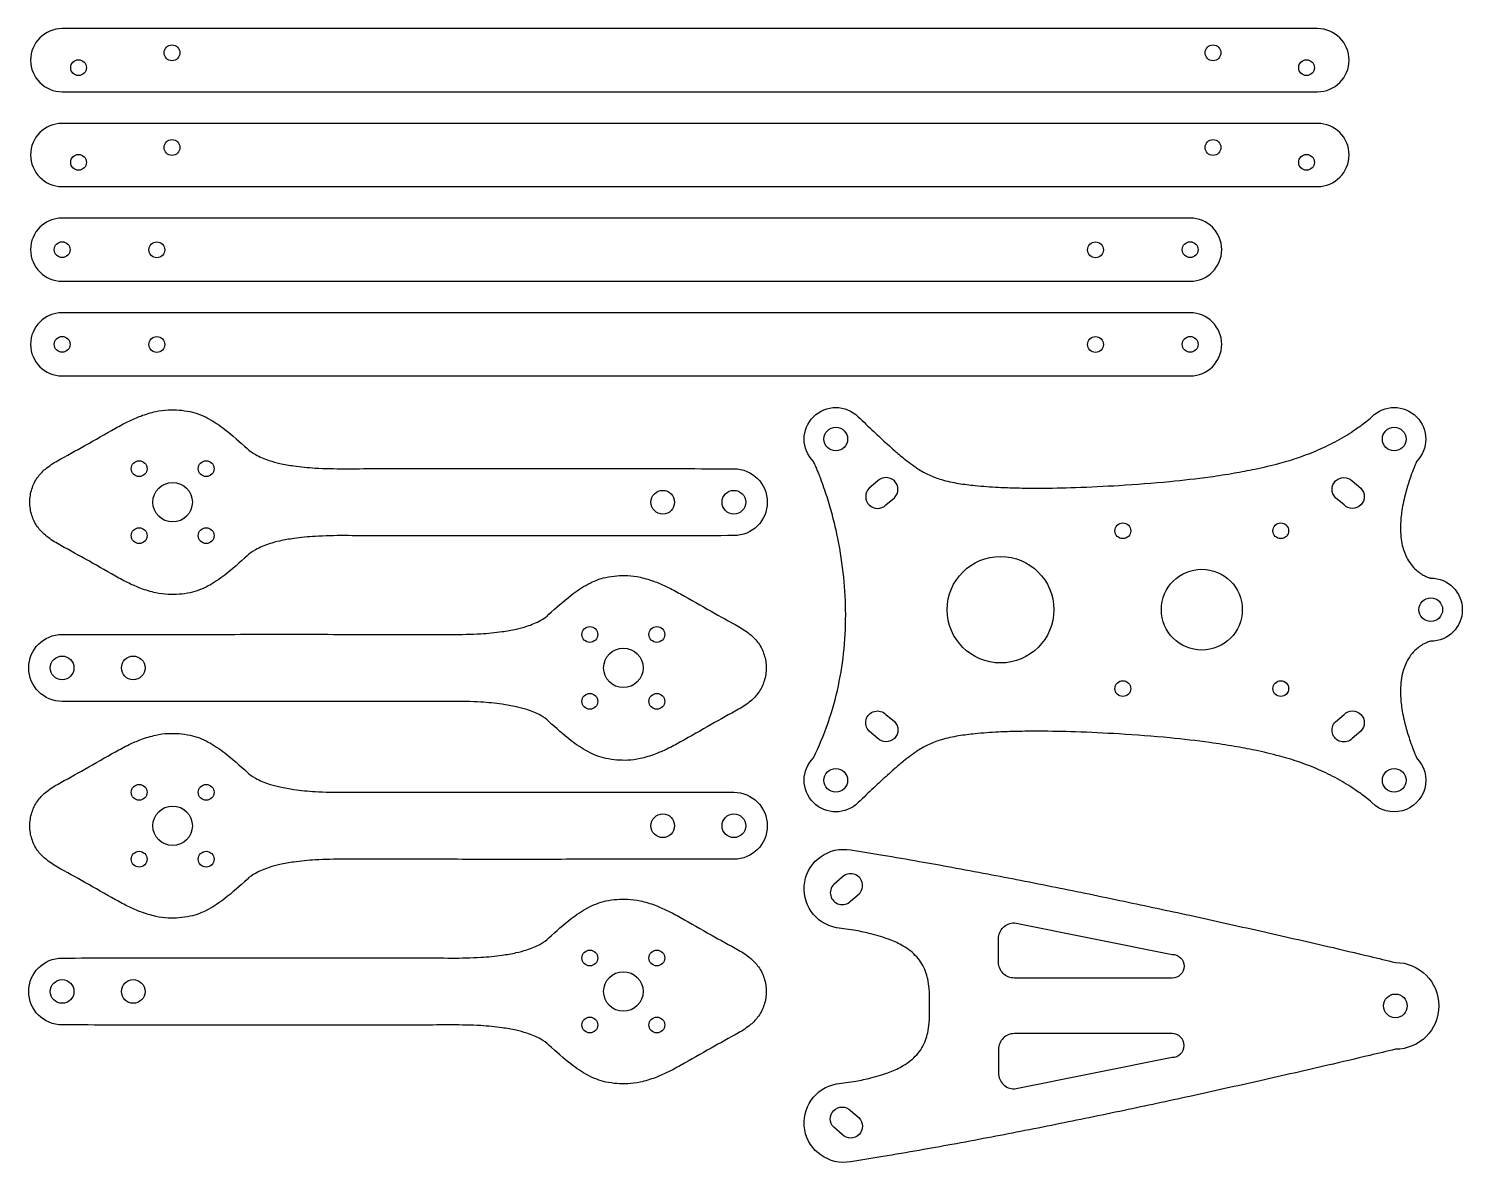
# Model space of a CAD drawing. Header units: millimetres. Extents: x 1 to 182, y -145 to -1.
import ezdxf

# ---------------------------------------------------------------- set-up
doc = ezdxf.new("R2010")
doc.units = ezdxf.units.MM
doc.layers.get('0').update_dxf_attribs({"lineweight": 25})

msp = doc.modelspace()

# ---------------------------------------------------------------- linework, layer by layer
for points in [[(164.03, -9, 1), (164.03, -1), (5, -1, 1), (5, -9)], [(164.03, -21, 1), (164.03, -13), (5, -13, 1), (5, -21)], [(147.89, -33, 1), (147.89, -25), (5, -25, 1), (5, -33)], [(147.89, -45, 1), (147.89, -37), (5, -37, 1), (5, -45)], [(107.23, -59.23, 1), (109.35, -61.35), (110.43, -60.43, 1), (108.31, -58.31)], [(167.39, -61.35), (166.31, -60.43, -1), (168.43, -58.31), (169.51, -59.23, -1)], [(109.35, -87.89), (110.43, -88.81, -1), (108.31, -90.93), (107.23, -90.01, -1)], [(102.75, -109.43, 1), (104.87, -111.55), (105.95, -110.63, 1), (103.83, -108.51)], [(123.62, -119.3), (123.62, -116.3, -0.414214), (125.62, -114.3), (145.62, -118.3, -1), (145.62, -121.3), (125.62, -121.3, -0.414214)], [(123.62, -130.34), (123.62, -133.34, 0.414214), (125.62, -135.34), (145.62, -131.34, 1), (145.62, -128.34), (125.62, -128.34, 0.414214)], [(104.87, -138.09), (105.95, -139.01, -1), (103.83, -141.13), (102.75, -140.21, -1)]]:
    msp.add_lwpolyline(points, format="xyb", close=True)
at = {"flags": 128}
for points in [[(170.91, -50.17, -1), (176.57, -55.83, 0.014588), (175.76, -57.95, 0.0173), (175.2, -59.78, 0.025759), (174.71, -62.06, 0.032364), (174.54, -63.9, 0.053982), (174.72, -66.25, 0.06983), (175.3, -67.97, 0.046953), (175.87, -68.88, 0.049719), (176.56, -69.62, 0.026166), (176.97, -69.95, 0.026605), (177.41, -70.23, 0.01398), (177.64, -70.35, 0.01452), (177.88, -70.45, 0.017903), (178.28, -70.6, 0.081198), (178.37, -70.62, -1), (178.37, -78.62, 0.045759), (177.97, -78.74, 0.030207), (177.41, -79.01, 0.026615), (176.97, -79.29, 0.026176), (176.56, -79.62, 0.049733), (175.86, -80.36, 0.046962), (175.3, -81.27, 0.069812), (174.72, -83, 0.053965), (174.54, -85.34, 0.032345), (174.71, -87.18, 0.025746), (175.2, -89.46, 0.017293), (175.77, -91.29, 0.014582), (176.57, -93.41, -1), (170.91, -99.07, 0.025578), (170.16, -98.42, 0.015192), (168.81, -97.45, 0.012044), (167.71, -96.74, 0.011506), (166.54, -96.06, 0.021565), (164.18, -94.9, 0.02112), (161.67, -93.92, 0.017563), (159.24, -93.18, 0.013805), (156.1, -92.43, 0.009253), (153.5, -91.94, 0.007837), (150.4, -91.46, 0.01053), (145.31, -90.87, 0.008391), (138.9, -90.37, 0.006804), (133.36, -90.11, 0.008077), (128.69, -90.02, 0.005863), (125.91, -90.05, 0.00703), (123.6, -90.13, 0.011601), (120.64, -90.35, 0.01636), (118.55, -90.62, 0.029464), (116.38, -91.11, 0.039276), (114.82, -91.69, 0.036102), (113.4, -92.48, 0.025776), (111.58, -93.82, 0.010197), (110.47, -94.76, 0.006048), (108.66, -96.4, 0.001748), (107.83, -97.18, 0.000725), (105.83, -99.07, -1), (100.17, -93.41, 0.030673), (102.03, -88.95, 0.030452), (103.33, -84.26, 0.028834), (104.06, -79.57, 0.027645), (104.25, -74.63, 0.025198), (103.94, -69.89, 0.02423), (103.14, -65.01, 0.0118), (102.57, -62.65, 0.011985), (101.89, -60.34, 0.006419), (101.5, -59.17, 0.006754), (101.1, -58.06, 0.003834), (100.88, -57.47, 0.004123), (100.66, -56.93, 0.002423), (100.54, -56.64, 0.002642), (100.42, -56.38, 0.003716), (100.18, -55.83, 0.630586), (100.17, -55.83, -1), (105.83, -50.17, 0.000725), (107.83, -52.06, 0.001749), (108.66, -52.84, 0.00605), (110.47, -54.48, 0.010201), (111.58, -55.42, 0.025781), (113.4, -56.76, 0.036106), (114.82, -57.55, 0.039267), (116.38, -58.13, 0.029457), (118.55, -58.62, 0.01636), (120.64, -58.89, 0.011601), (123.6, -59.11, 0.00703), (125.91, -59.19, 0.005863), (128.69, -59.22, 0.008077), (133.36, -59.13, 0.006803), (138.9, -58.87, 0.008391), (145.31, -58.37, 0.010531), (150.41, -57.78, 0.007837), (153.5, -57.3, 0.009253), (156.1, -56.81, 0.013804), (159.24, -56.06, 0.017562), (161.67, -55.32, 0.021121), (164.18, -54.34, 0.021566), (166.54, -53.18, 0.011505), (167.72, -52.5, 0.012044), (168.81, -51.79, 0.015191), (170.16, -50.82, 0.025577), (170.91, -50.17)], [(90.09, -56.76, -1), (90.09, -65.24, -0.000027), (83.5, -65.25, -0.000031), (77.74, -65.25, -0.000042), (71.01, -65.25, -0.00005), (65.41, -65.26, -0.00008), (58.35, -65.26, -0.000107), (53.09, -65.25, -0.000279), (44.59, -65.25, -0.000623), (40.78, -65.24, 0.015165), (37.06, -65.33, 0.020802), (34.36, -65.6, 0.01862), (32.57, -65.92, 0.024114), (31.22, -66.28, 0.046138), (29.48, -67.03, 0.067215), (28.42, -67.79, -0.026004), (25.59, -70.23, -0.038802), (23.5, -71.61, -0.073254), (21.2, -72.47, -0.064651), (18.44, -72.7, -0.044031), (16.88, -72.49, -0.034432), (14.96, -71.92, -0.02188), (13.48, -71.28, -0.017943), (11.74, -70.37, 0.001801), (7.89, -68.18, 0.002001), (4.4, -66.24, -0.049325), (2.88, -65.19, -0.062277), (1.88, -64.12, -0.079516), (1.16, -62.67, -0.076002), (0.91, -61, -0.076031), (1.16, -59.33, -0.079542), (1.88, -57.88, -0.062245), (2.88, -56.8, -0.049303), (4.4, -55.76, 0.002001), (7.89, -53.82, 0.001801), (11.74, -51.63, -0.017945), (13.48, -50.72, -0.021882), (14.96, -50.08, -0.034431), (16.88, -49.51, -0.044029), (18.44, -49.3, -0.064651), (21.2, -49.53, -0.073254), (23.5, -50.39, -0.038802), (25.59, -51.77, -0.026004), (28.42, -54.21, 0.067229), (29.48, -54.97, 0.046143), (31.22, -55.72, 0.024109), (32.57, -56.08, 0.018617), (34.36, -56.4, 0.020796), (37.06, -56.67, 0.015162), (40.78, -56.76, -0.000623), (44.59, -56.75, -0.000279), (53.09, -56.75, -0.000107), (58.35, -56.74, -0.00008), (65.41, -56.74, -0.00005), (71.01, -56.75, -0.000042), (77.74, -56.75, -0.000031), (83.5, -56.75, -0.000027), (90.09, -56.76)], [(5, -86.24, -1), (5, -77.76, -0.000027), (11.59, -77.75, -0.000031), (17.35, -77.75, -0.000042), (24.08, -77.75, -0.00005), (29.68, -77.74, -0.00008), (36.74, -77.74, -0.000107), (42, -77.75, -0.000279), (50.51, -77.75, -0.000623), (54.32, -77.76, 0.015165), (58.04, -77.67, 0.020802), (60.73, -77.4, 0.01862), (62.52, -77.08, 0.024114), (63.87, -76.72, 0.046138), (65.62, -75.97, 0.067215), (66.67, -75.21, -0.026004), (69.5, -72.77, -0.038802), (71.6, -71.39, -0.073254), (73.89, -70.53, -0.064651), (76.65, -70.3, -0.044031), (78.21, -70.51, -0.034432), (80.13, -71.08, -0.02188), (81.61, -71.72, -0.017943), (83.35, -72.63, 0.001801), (87.21, -74.82, 0.002001), (90.69, -76.76, -0.049325), (92.22, -77.81, -0.062277), (93.21, -78.88, -0.079516), (93.93, -80.33, -0.076002), (94.19, -82, -0.076031), (93.93, -83.67, -0.079542), (93.21, -85.12, -0.062245), (92.21, -86.2, -0.049303), (90.69, -87.24, 0.002001), (87.21, -89.18, 0.001801), (83.35, -91.37, -0.017945), (81.61, -92.28, -0.021882), (80.13, -92.92, -0.034431), (78.21, -93.49, -0.044029), (76.65, -93.7, -0.064651), (73.89, -93.47, -0.073254), (71.6, -92.61, -0.038802), (69.5, -91.23, -0.026004), (66.67, -88.79, 0.067229), (65.62, -88.03, 0.046143), (63.87, -87.28, 0.024109), (62.52, -86.92, 0.018617), (60.73, -86.6, 0.020796), (58.03, -86.33, 0.015162), (54.32, -86.24, -0.000623), (50.51, -86.25, -0.000279), (42, -86.25, -0.000107), (36.74, -86.26, -0.00008), (29.68, -86.26, -0.00005), (24.08, -86.25, -0.000042), (17.35, -86.25, -0.000031), (11.59, -86.25, -0.000027), (5, -86.24)], [(90.09, -97.76, -1), (90.09, -106.24, -0.000027), (83.5, -106.25, -0.000031), (77.74, -106.25, -0.000042), (71.01, -106.25, -0.00005), (65.41, -106.26, -0.00008), (58.35, -106.26, -0.000107), (53.09, -106.25, -0.000279), (44.59, -106.25, -0.000623), (40.78, -106.24, 0.015165), (37.06, -106.33, 0.020802), (34.36, -106.6, 0.01862), (32.57, -106.92, 0.024114), (31.22, -107.28, 0.046138), (29.48, -108.03, 0.067215), (28.42, -108.79, -0.026004), (25.59, -111.23, -0.038802), (23.5, -112.61, -0.073254), (21.2, -113.47, -0.064651), (18.44, -113.7, -0.044031), (16.88, -113.49, -0.034432), (14.96, -112.92, -0.02188), (13.48, -112.28, -0.017943), (11.74, -111.37, 0.001801), (7.89, -109.18, 0.002001), (4.4, -107.24, -0.049325), (2.88, -106.19, -0.062277), (1.88, -105.12, -0.079516), (1.16, -103.67, -0.076002), (0.91, -102, -0.076031), (1.16, -100.33, -0.079542), (1.88, -98.88, -0.062245), (2.88, -97.8, -0.049303), (4.4, -96.76, 0.002001), (7.89, -94.82, 0.001801), (11.74, -92.63, -0.017945), (13.48, -91.72, -0.021882), (14.96, -91.08, -0.034431), (16.88, -90.51, -0.044029), (18.44, -90.3, -0.064651), (21.2, -90.53, -0.073254), (23.5, -91.39, -0.038802), (25.59, -92.77, -0.026004), (28.42, -95.21, 0.067229), (29.48, -95.97, 0.046143), (31.22, -96.72, 0.024109), (32.57, -97.08, 0.018617), (34.36, -97.4, 0.020796), (37.06, -97.67, 0.015162), (40.78, -97.76, -0.000623), (44.59, -97.75, -0.000279), (53.09, -97.75, -0.000107), (58.35, -97.74, -0.00008), (65.41, -97.74, -0.00005), (71.01, -97.75, -0.000042), (77.74, -97.75, -0.000031), (83.5, -97.75, -0.000027), (90.09, -97.76)], [(173.89, -119.32, -1), (173.89, -130.32, -0.00164), (170.64, -131.1, -0.001004), (165.33, -132.35, -0.000842), (161.08, -133.33, -0.000829), (156.75, -134.31, -0.001739), (147.85, -136.29, -0.001863), (139.52, -138.07, -0.001073), (135.08, -139, -0.001139), (130.89, -139.85, -0.001305), (126.41, -140.74, -0.001409), (122.25, -141.54, -0.001675), (117.71, -142.39, -0.001846), (113.58, -143.13, -0.002305), (108.96, -143.91, -0.002616), (104.89, -144.57, -1), (103.11, -134.7, 0.013786), (105.54, -134.35, 0.017395), (107.44, -133.95, 0.030558), (109.88, -133.19, 0.04234), (111.54, -132.39, 0.034641), (112.51, -131.72, 0.04034), (113.25, -131.03, 0.048043), (113.91, -130.15, 0.04776), (114.38, -129.16, 0.037661), (114.65, -128.23, 0.029844), (114.83, -127.01, 0.014227), (114.87, -126.29, 0.006991), (114.89, -124.82, 0.007), (114.87, -123.34, 0.014246), (114.83, -122.62, 0.029874), (114.65, -121.41, 0.037696), (114.38, -120.47, 0.047771), (113.9, -119.48, 0.048042), (113.25, -118.61, 0.040314), (112.51, -117.91, 0.034618), (111.53, -117.24, 0.042314), (109.87, -116.45, 0.030542), (107.44, -115.69, 0.017387), (105.54, -115.29, 0.013781), (103.11, -114.93, -1), (104.89, -105.07, -0.002616), (108.96, -105.72, -0.002305), (113.58, -106.51, -0.001846), (117.7, -107.25, -0.001675), (122.25, -108.1, -0.001409), (126.41, -108.9, -0.001305), (130.89, -109.79, -0.001139), (135.08, -110.64, -0.001073), (139.52, -111.57, -0.001863), (147.85, -113.35, -0.001739), (156.75, -115.33, -0.000829), (161.08, -116.31, -0.000842), (165.33, -117.29, -0.001004), (170.64, -118.54, -0.00164), (173.89, -119.32)], [(5, -127.24, -1), (5, -118.76, -0.000027), (11.59, -118.75, -0.000031), (17.35, -118.75, -0.000042), (24.08, -118.75, -0.00005), (29.68, -118.74, -0.00008), (36.74, -118.74, -0.000107), (42, -118.75, -0.000279), (50.51, -118.75, -0.000623), (54.32, -118.76, 0.015165), (58.04, -118.67, 0.020802), (60.73, -118.4, 0.01862), (62.52, -118.08, 0.024114), (63.87, -117.72, 0.046138), (65.62, -116.97, 0.067215), (66.67, -116.21, -0.026004), (69.5, -113.77, -0.038802), (71.6, -112.39, -0.073254), (73.89, -111.53, -0.064651), (76.65, -111.3, -0.044031), (78.21, -111.51, -0.034432), (80.13, -112.08, -0.02188), (81.61, -112.72, -0.017943), (83.35, -113.63, 0.001801), (87.21, -115.82, 0.002001), (90.69, -117.76, -0.049325), (92.22, -118.81, -0.062277), (93.21, -119.88, -0.079516), (93.93, -121.33, -0.076002), (94.19, -123, -0.076031), (93.93, -124.67, -0.079542), (93.21, -126.12, -0.062245), (92.21, -127.2, -0.049303), (90.69, -128.24, 0.002001), (87.21, -130.18, 0.001801), (83.35, -132.37, -0.017945), (81.61, -133.28, -0.021882), (80.13, -133.92, -0.034431), (78.21, -134.49, -0.044029), (76.65, -134.7, -0.064651), (73.89, -134.47, -0.073254), (71.6, -133.61, -0.038802), (69.5, -132.23, -0.026004), (66.67, -129.79, 0.067229), (65.62, -129.03, 0.046143), (63.87, -128.28, 0.024109), (62.52, -127.92, 0.018617), (60.73, -127.6, 0.020796), (58.03, -127.33, 0.015162), (54.32, -127.24, -0.000623), (50.51, -127.25, -0.000279), (42, -127.25, -0.000107), (36.74, -127.26, -0.00008), (29.68, -127.26, -0.00005), (24.08, -127.25, -0.000042), (17.35, -127.25, -0.000031), (11.59, -127.25, -0.000027), (5, -127.24)]]:
    msp.add_lwpolyline(points, format="xyb", dxfattribs=at)
msp.add_lwpolyline([(168.42, -90.94, -1), (166.3, -88.82), (167.39, -87.89, -1), (169.51, -90.01), (168.42, -90.94)], format="xyb")
for centre, radius in [((18.92, -4.06), 1), ((150.78, -4.06), 1), ((7.08, -5.94), 1), ((162.64, -5.94), 1), ((18.92, -16.06), 1), ((150.78, -16.06), 1), ((7.08, -17.94), 1), ((162.64, -17.94), 1), ((5, -29), 1), ((16.99, -29.02), 1), ((135.9, -29.02), 1), ((147.89, -29), 1), ((5, -41), 1), ((16.99, -41.02), 1), ((135.9, -41.02), 1), ((147.89, -41), 1), ((103, -53), 1.5), ((173.74, -53), 1.5), ((14.76, -56.76), 1), ((23.24, -56.76), 1), ((19, -61), 2.5), ((81.08, -61), 1.5), ((90.09, -61), 1.5), ((14.76, -65.24), 1), ((23.24, -65.24), 1), ((139.37, -64.62), 1), ((159.37, -64.62), 1), ((123.87, -74.62), 6.75), ((149.37, -74.62), 5.12), ((178.37, -74.62), 1.5), ((71.85, -77.76), 1), ((80.33, -77.76), 1), ((76.09, -82), 2.5), ((5, -82), 1.5), ((14.01, -82), 1.5), ((71.85, -86.24), 1), ((80.33, -86.24), 1), ((139.37, -84.62), 1), ((159.37, -84.62), 1), ((103, -96.24), 1.5), ((173.74, -96.24), 1.5), ((14.76, -97.76), 1), ((23.24, -97.76), 1), ((19, -102), 2.5), ((81.08, -102), 1.5), ((90.09, -102), 1.5), ((14.76, -106.24), 1), ((23.24, -106.24), 1), ((71.85, -118.76), 1), ((80.33, -118.76), 1), ((5, -123), 1.5), ((14.01, -123), 1.5), ((76.09, -123), 2.5), ((173.89, -124.82), 1.5), ((71.85, -127.24), 1), ((80.33, -127.24), 1)]:
    msp.add_circle(centre, radius)

doc.saveas('drawing.dxf')
